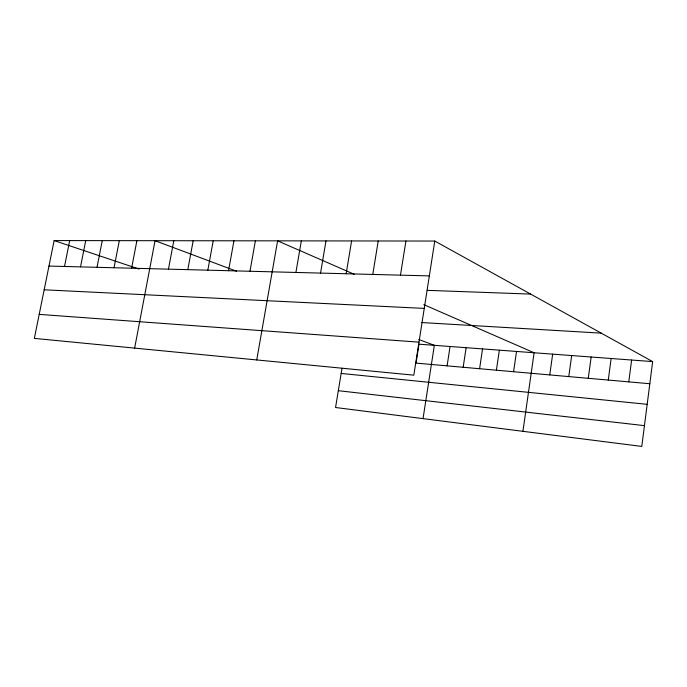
<?xml version="1.0" encoding="UTF-8"?>
<svg xmlns="http://www.w3.org/2000/svg" width="687" height="687" viewBox="0 0 687 687"><rect width="100%" height="100%" fill="white"/><g stroke="black" fill="none" stroke-linecap="round" stroke-linejoin="round"><path stroke-width="1.03" d="M434.777 241.051L413.823 375.171L34.35 338.39L54.136 240.57L434.777 241.051L652.65 361.594L641.795 446.43L335.548 407.503L342.023 368.223M628.777 381.878L631.628 360.031M608.27 380.074L611.138 358.502M588.27 378.305L591.155 357.008M568.776 376.588L571.67 355.557M549.755 374.913L552.657 354.14M522.927 431.324L534.108 352.757L423.793 304.633M513.593 371.719L516.521 351.443M496.4 370.207L499.337 350.164M479.595 368.721L482.54 348.91M463.175 367.27L466.121 347.691M447.108 365.853L450.062 346.488M423.046 418.623L434.356 345.321L418.769 339.481M400.469 275.152L405.923 241.017M372.766 274.439L378.219 240.982M346.145 273.752L351.598 240.948M320.546 273.091L325.99 240.914M295.908 272.447L301.344 240.879M256.74 359.945L277.608 240.854L354.191 274.268M249.974 271.262L255.392 240.828M228.539 270.712L233.941 240.802M207.835 270.171L213.21 240.776M187.817 269.656L193.176 240.751M168.461 269.158L173.802 240.725M134.643 348.111L155.047 240.699L236.474 271.193M131.603 268.205L136.893 240.673M114.042 267.75L119.306 240.656M97.022 267.312L102.26 240.63M80.516 266.882L85.729 240.613M64.509 266.47L69.696 240.596M48.975 266.067L429.332 275.899M427.168 290.343L530.613 294.079M44.174 289.794L424.257 308.403M421.337 322.521L601.228 333.143M39.202 314.38L418.984 342.152M652.65 361.594L418.984 344.178L416.03 363.114L649.816 383.732M341.164 373.436L647.18 404.325M338.313 390.688L644.458 425.639M54.136 240.57L139.075 269.072"/></g></svg>
